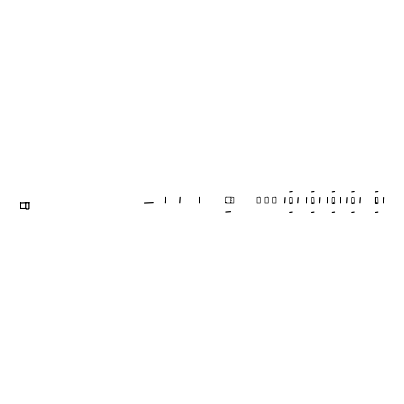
<?xml version="1.0" encoding="UTF-8"?>
<svg xmlns="http://www.w3.org/2000/svg" width="404" height="404" viewBox="0 0 404 404"><rect width="100%" height="100%" fill="white"/><g stroke="black" fill="none" stroke-linecap="round" stroke-linejoin="round"><path stroke-width="0.61" d="M375.26 203.03A0.682 0.682 0 0 0 375.942 203.712L377.326 203.712A0.682 0.682 0 0 0 378.008 203.03L377.78 197.399L375.26 197.399L375.26 203.03L375.488 197.399M25.75 208.252L20.72 208.252L25.75 208.479M29.058 202.803L29.058 208.706L20.427 208.706L20.427 202.803M28.83 202.803L28.83 208.706M25.992 202.803L25.992 208.706A0.682 0.682 0 0 0 26.72 209.388L28.103 209.388A0.682 0.682 0 0 0 28.785 208.706M25.765 202.803L25.765 208.706M20.654 202.803L20.654 208.706M20.796 208.312L21.19 208.419L20.796 208.312M225.851 202.636L226.245 202.742L225.851 202.636M292.324 191.723L289.577 191.951L292.324 191.723M314.125 191.723L311.378 191.951L314.125 191.723M334.8 191.723L332.048 191.951L334.8 191.723M354.369 191.723L351.621 191.951L354.369 191.723M378.008 191.723L375.26 191.951L378.008 191.723M165.443 197.127L165.216 203.03L165.443 197.127M180.118 197.127L179.891 203.03L180.118 197.127M199.632 197.127L199.404 203.03L199.632 197.127M226.614 197.127L225.932 197.127L225.477 197.581L225.705 203.03L230.815 203.03L230.815 202.121L231.043 203.03L233.881 203.03L233.881 197.354L231.043 197.127L230.815 197.581L230.815 197.127L226.614 197.127M259.535 197.127L256.979 197.354L256.979 203.03L260.272 203.03L260.272 197.354L259.535 197.127M267.493 197.127L264.938 197.354L264.938 203.03L268.236 203.03L268.236 197.354L267.493 197.127M275.215 197.127L272.66 197.354L272.66 203.03L275.952 203.03L275.952 197.354L275.215 197.127M285.012 197.399L284.785 203.03L285.012 197.399M290.496 197.399L289.804 197.399L289.577 198.308L289.577 203.03A0.682 0.682 0 0 0 290.259 203.712L291.643 203.712A0.682 0.682 0 0 0 292.324 203.03L292.097 197.399L290.496 197.399M298.117 197.399L297.889 203.03L298.117 197.399M306.813 197.399L306.586 203.03L306.813 197.399M312.297 197.399L311.605 197.399L311.378 198.308L311.378 203.03A0.682 0.682 0 0 0 312.06 203.712L313.443 203.712A0.682 0.682 0 0 0 314.125 203.03L313.898 197.399L312.297 197.399M319.918 197.399L319.69 203.03L319.918 197.399M327.487 197.399L327.26 203.03L327.487 197.399M332.972 197.399L332.275 197.399L332.048 198.308L332.048 203.03A0.682 0.682 0 0 0 332.729 203.712L334.118 203.712A0.682 0.682 0 0 0 334.8 203.03L334.573 197.399L332.972 197.399M340.587 197.399L340.36 203.03L340.587 197.399M347.056 197.399L346.829 203.03L347.056 197.399M352.541 197.399L351.849 197.399L351.621 198.308L351.621 203.03A0.682 0.682 0 0 0 352.303 203.712L353.687 203.712A0.682 0.682 0 0 0 354.369 203.03L354.141 197.399L352.541 197.399M360.161 197.399L359.934 203.03L360.161 197.399M383.8 197.399L383.573 203.03L383.8 197.399M231.043 198.49L230.815 199.399L231.043 198.49M231.043 200.303L230.815 201.212L231.043 200.303M29.285 202.803L20.2 203.03L29.285 202.803M153.429 202.803L144.344 203.03L153.429 202.803M291.405 202.803L290.496 203.03L291.405 202.803M313.206 202.803L312.297 203.03L313.206 202.803M333.876 202.803L332.972 203.03L333.876 202.803M353.45 202.803L352.541 203.03L353.45 202.803M377.089 202.803L376.18 203.03L377.089 202.803M230.714 211.817L225.684 212.044L230.714 211.817M292.324 212.049L289.577 212.277L292.324 212.049M314.125 212.049L311.378 212.277L314.125 212.049M334.8 212.049L332.048 212.277L334.8 212.049M354.369 212.049L351.621 212.277L354.369 212.049M378.008 212.049L375.26 212.277L378.008 212.049"/></g></svg>
